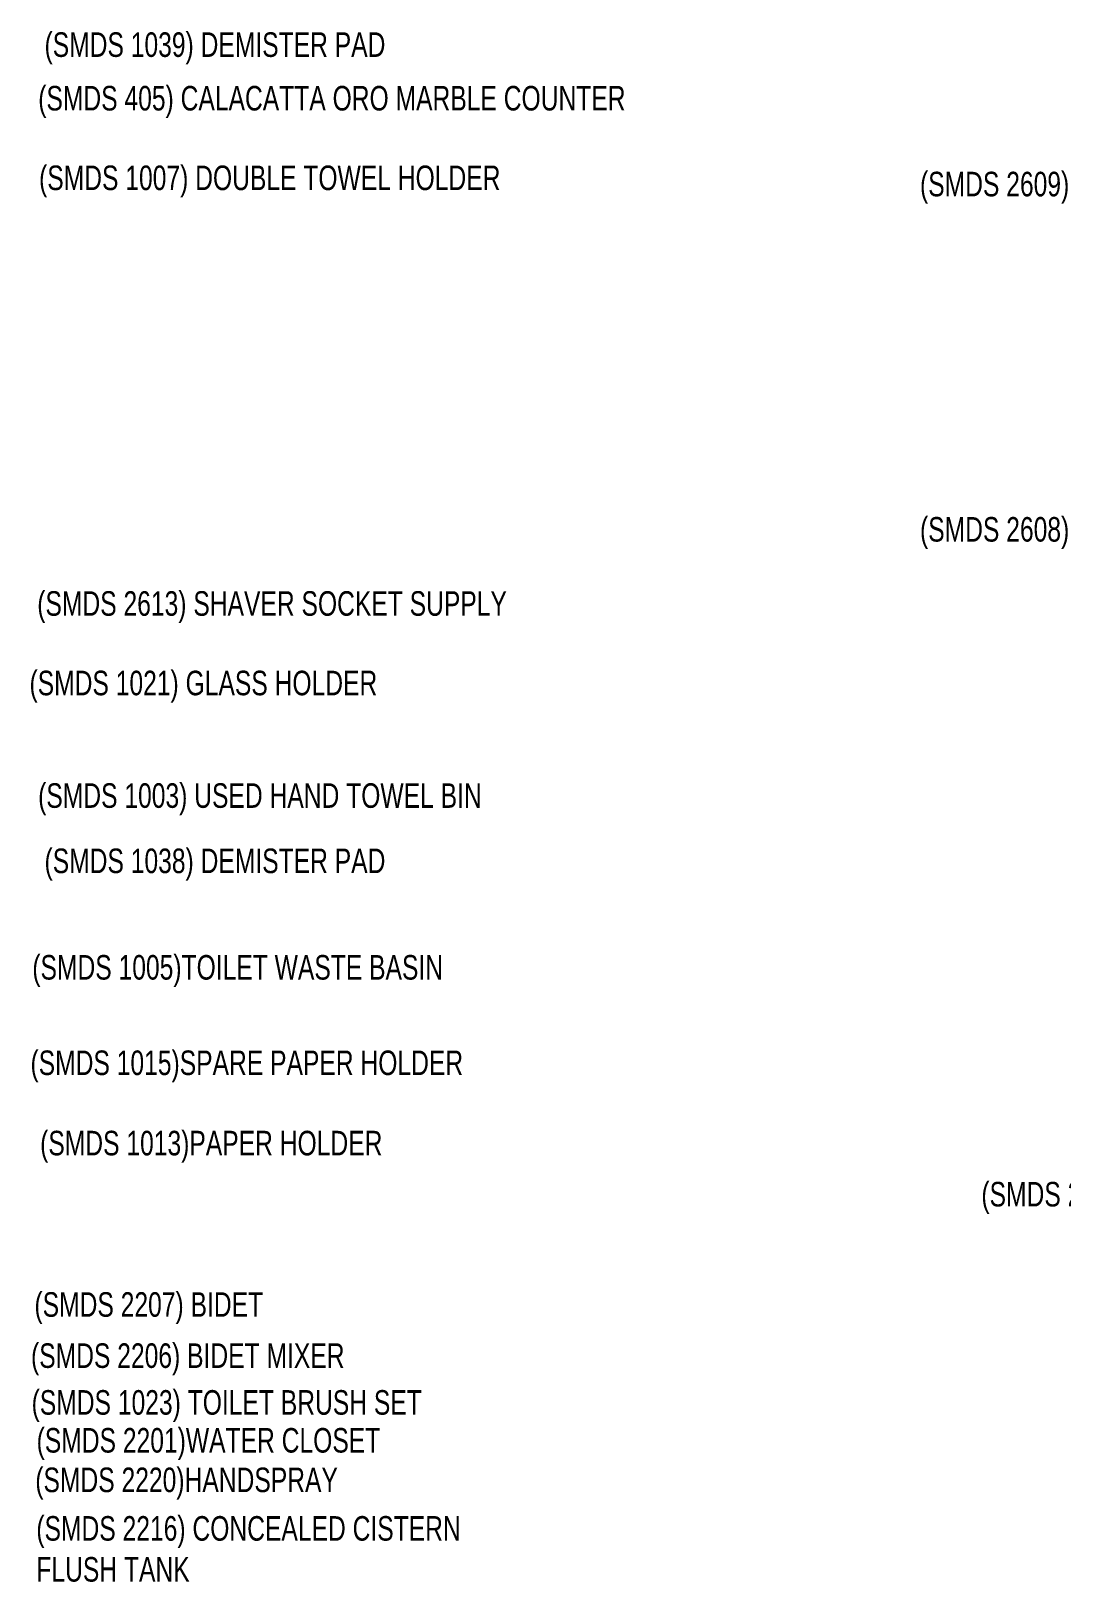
# Model space of a CAD drawing. Header units: inches. Extents: x 258415 to 640093, y 441672 to 945769.
# Drawn here: x 314048 to 317195, y 467944 to 472679 of the extents above; entities that cross this region are included whole.
import ezdxf

# ---------------------------------------------------------------- set-up
doc = ezdxf.new("R2010")
doc.units = ezdxf.units.IN
doc.header["$MEASUREMENT"] = 0
doc.layers.add('CQ text label', color=3, linetype='Continuous')
doc.styles.add('DIM 50', font='romans.shx', dxfattribs={"width": 0.75, "height": 100})

msp = doc.modelspace()

# ---------------------------------------------------------------- texts
at = {"layer": 'CQ text label', "color": 3, "ltscale": 500, "char_height": 75, "width": 1867.39225, "attachment_point": 1, "style": 'DIM 50'}
for s, insert in [('{\\fCityBlueprint|b0|i0|c2|p2;(SMDS 1039) DEMISTER PAD}', (314088.932, 472675.34)), ('{\\fCityBlueprint|b0|i0|c2|p2;(SMDS 405) CALACATTA ORO MARBLE COUNTER}', (314069.751, 472511.695)), ('{\\fCityBlueprint|b0|i0|c2|p2;(SMDS 1007) DOUBLE TOWEL HOLDER}', (314072.311, 472268.623)), ('{\\fCityBlueprint|b0|i0|c2|p2;(SMDS 2609)RECESSED LIGHTING}', (316761.761, 472249.543, -0.001)), ('{\\fCityBlueprint|b0|i0|c2|p2;(SMDS 2608)RECESSED LIGHTING}', (316761.761, 471195.443, -0.001)), ('{\\fCityBlueprint|b0|i0|c2|p2;(SMDS 2613) SHAVER SOCKET SUPPLY}', (314066.749, 470969.04)), ('{\\fCityBlueprint|b0|i0|c2|p2;(SMDS 1021) GLASS HOLDER}', (314043.073, 470726.277, 0)), ('{\\fCityBlueprint|b0|i0|c2|p2;(SMDS 1003) USED HAND TOWEL BIN}', (314069.434, 470382.641, 0)), ('{\\fCityBlueprint|b0|i0|c2|p2;(SMDS 1038) DEMISTER PAD}', (314088.932, 470183.29)), ('{\\fCityBlueprint|b0|i0|c2|p2;(SMDS 1005)TOILET WASTE BASIN}', (314051.71, 469858.211, 0)), ('{\\fCityBlueprint|b0|i0|c2|p2;(SMDS 1015)SPARE PAPER HOLDER}', (314046.088, 469566.745)), ('{\\fCityBlueprint|b0|i0|c2|p2;(SMDS 1013)PAPER HOLDER}', (314075.544, 469321.535)), ('{\\fCityBlueprint|b0|i0|c2|p2;(SMDS 2226) SHOWER HEAD}', (316949.162, 469165.549, -0.001)), ('{\\fCityBlueprint|b0|i0|c2|p2;(SMDS 2207) BIDET}', (314058.221, 468828.817)), ('{\\fCityBlueprint|b0|i0|c2|p2;(SMDS 2206) BIDET MIXER}', (314047.695, 468672.669)), ('{\\fCityBlueprint|b0|i0|c2|p2;(SMDS 1023) TOILET BRUSH SET}', (314049.532, 468529.806)), ('{\\fCityBlueprint|b0|i0|c2|p2;(SMDS 2201)WATER CLOSET}', (314064.86, 468414.153, 0)), ('{\\fCityBlueprint|b0|i0|c2|p2;(SMDS 2220)HANDSPRAY}', (314060.803, 468293.358)), ('\\pxql;{\\fCityBlueprint|b0|i0|c2|p2;(SMDS 2216) CONCEALED CISTERN \\PFLUSH TANK}', (314063.995, 468145.189, 0))]:
    msp.add_mtext(s, dxfattribs=dict(at, insert=insert))

doc.saveas('drawing.dxf')
